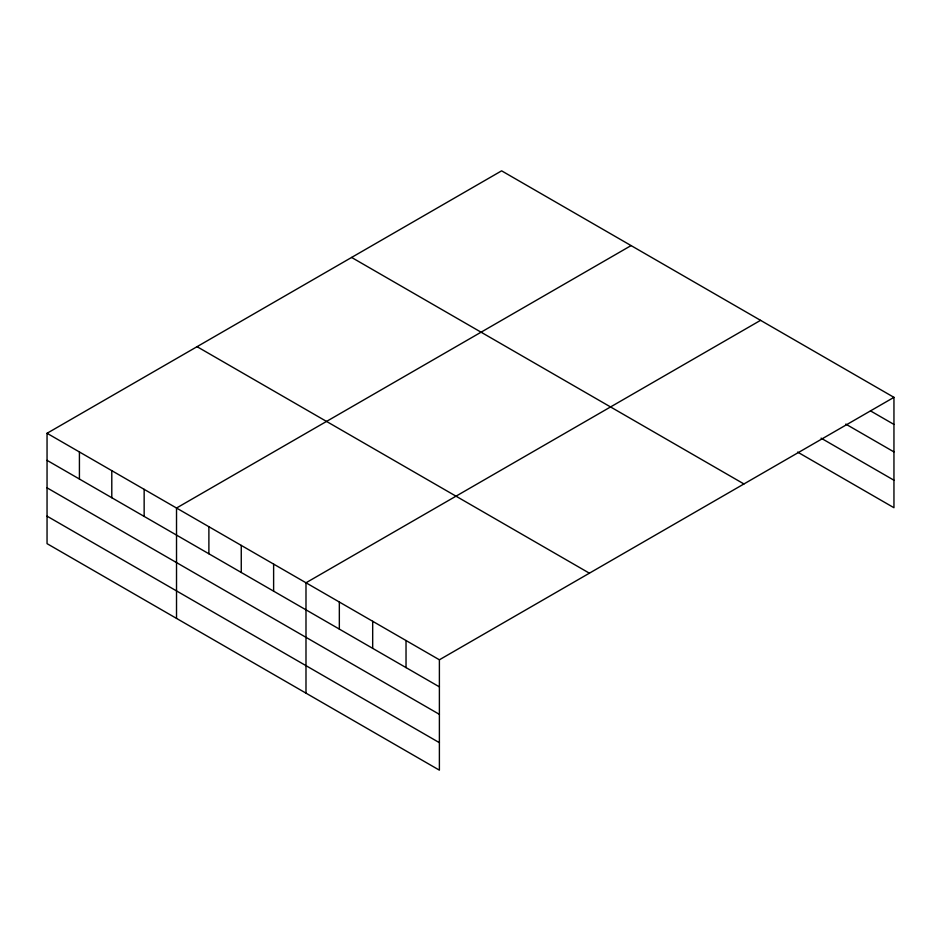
<?xml version="1.0" encoding="UTF-8"?>
<svg xmlns="http://www.w3.org/2000/svg" width="941" height="941" viewBox="0 0 941 941"><rect width="100%" height="100%" fill="white"/><g stroke="black" fill="none" stroke-linecap="round" stroke-linejoin="round"><path stroke-width="1.41" d="M797.615 452.092L893.95 507.717L893.95 397.349L501.612 170.839L47.05 433.283L47.05 543.651L439.388 770.161L439.388 659.794L47.05 433.283M631.082 245.589L176.52 508.034L176.52 618.39M760.551 320.34L305.99 582.785L305.99 693.141M439.388 659.794L893.95 397.349M870.484 410.876L893.95 424.426M845.783 424.097L893.95 451.903M821.081 438.153L893.95 480.228M351.605 257.446L743.943 483.956M197.057 346.676L589.395 573.187M47.05 460.349L439.388 686.859M47.05 487.838L439.388 714.348M47.05 516.162L439.388 742.672M406.03 640.539L406.03 667.604M372.683 621.283L372.683 648.361M339.336 602.04L339.336 629.106M273.619 564.094L273.619 591.16M241.261 545.404L241.261 572.469M208.89 526.725L208.89 553.79M144.149 489.344L144.149 516.409M111.791 470.653L111.791 497.73M79.42 451.974L79.42 479.04"/></g></svg>
